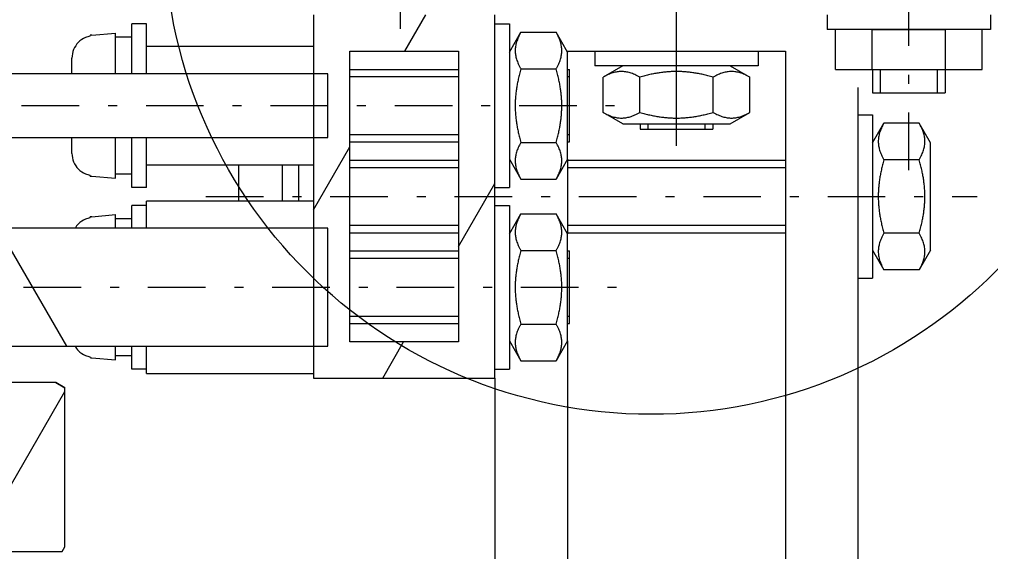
# Model space of a CAD drawing. Header units: millimetres. Extents: x 651 to 8859, y -354 to 894.
# Drawn here: x 2398.88 to 2409.58, y 99.17 to 105.03 of the extents above; entities that cross this region are included whole.
import ezdxf
from ezdxf import colors
from ezdxf.entities.mleader import LeaderData, LeaderLine
from ezdxf.math import Vec2, Vec3

# ---------------------------------------------------------------- set-up
doc = ezdxf.new("R2010")
doc.units = ezdxf.units.MM
doc.linetypes.add('CENTER2', pattern=[28.575, 19.05, -3.175, 3.175, -3.175])
doc.linetypes.add('DASHDOT2', pattern=[12.7, 6.35, -3.175, 0, -3.175])
doc.layers.get('0').update_dxf_attribs({"lineweight": 18})
for name, color, linetype, lineweight in [('cienka', 7, 'Continuous', 9), ('Kreskowanie (ISO)', 7, 'Continuous', 9), ('Widoczne (ISO)', 7, 'Continuous', 18), ('Widoczne wąskie (ISO)', 7, 'Continuous', 9)]:
    doc.layers.add(name, color=color, linetype=linetype, lineweight=lineweight)
doc.styles.get("Standard").update_dxf_attribs({"font": 'tahoma.ttf'})

# ---------------------------------------------------------------- blocks, each defined once
blk = doc.blocks.new('*U139')
at = {"layer": 'Widoczne wąskie (ISO)', "color": 0, "linetype": 'DASHDOT2', "ltscale": 0.1, "transparency": 16777216}
blk.add_line((0, -3.58), (0, 2.123), dxfattribs=at)
blk = doc.blocks.new('*U140')
at = {"layer": 'Widoczne wąskie (ISO)', "color": 0, "linetype": 'DASHDOT2', "ltscale": 0.1, "transparency": 16777216}
blk.add_line((0, -2.421), (0, 1.26), dxfattribs=at)
blk = doc.blocks.new('*U144')
at = {"layer": 'Widoczne wąskie (ISO)', "color": 0, "linetype": 'DASHDOT2', "ltscale": 0.1, "transparency": 16777216}
blk.add_line((-5.611, 0), (2.885, 0), dxfattribs=at)
blk = doc.blocks.new('*U145')
at = {"layer": 'Widoczne wąskie (ISO)', "color": 0, "linetype": 'DASHDOT2', "ltscale": 0.1, "transparency": 16777216}
blk.add_line((-6.499, 0), (0.165, 0), dxfattribs=at)
blk = doc.blocks.new('*U146')
at = {"layer": 'Widoczne wąskie (ISO)', "color": 0, "linetype": 'DASHDOT2', "ltscale": 0.1, "transparency": 16777216}
blk.add_line((-6.499, 0), (0.165, 0), dxfattribs=at)
blk = doc.blocks.new('*U150')
at = {"layer": 'Widoczne wąskie (ISO)', "color": 0, "linetype": 'CENTER2', "ltscale": 0.1, "transparency": 16777216}
blk.add_line((0, -2.421), (0, 1.26), dxfattribs=at)
blk = doc.blocks.new('_Dot')
at = {"color": 0, "linetype": 'ByBlock', "lineweight": -2}
blk.add_line((-0.5, 0), (-1, 0), dxfattribs=at)
at = {"color": 0, "linetype": 'ByBlock', "const_width": 0.5}
blk.add_lwpolyline([(-0.25, 0, 1), (0.25, 0, 1)], format="xyb", close=True, dxfattribs=at)

msp = doc.modelspace()

# ---------------------------------------------------------------- hatches: boundary and pattern name
at = {"layer": 'Kreskowanie (ISO)'}
h = msp.add_hatch(dxfattribs=at)
h.set_pattern_fill('ANSI31', color=256, scale=0.5, angle=14.99998, style=0)
h.paths.add_polyline_path([(2402.115, 101.081), (2404.115, 101.081), (2404.115, 105.081), (2402.115, 105.081), (2402.115, 104.431), (2402.115, 104.397), (2402.115, 104.081), (2402.115, 103.764), (2402.115, 103.731), (2402.115, 102.731), (2402.115, 102.481), (2402.115, 102.397), (2402.115, 102.081), (2402.115, 101.764), (2402.115, 101.681), (2402.115, 101.431)])
h.paths.add_polyline_path([(2402.515, 104.681), (2403.715, 104.681), (2403.715, 101.481), (2402.515, 101.481)], flags=0)
h = msp.add_hatch(dxfattribs=at)
h.set_pattern_fill('ANSI31', color=256, scale=25.4, angle=90.0002, style=0)
h.set_pattern_definition([(135.0002, (1761.6154, -521.0996), (-2.245056, -2.245072), [])])
h.paths.add_polyline_path([(2402.275, 103.731), (2402.275, 103.764), (2402.275, 103.831), (2402.275, 104.331), (2402.275, 104.397), (2402.275, 104.431), (2402.115, 104.431), (2398.475, 104.431), (2398.475, 103.731), (2402.115, 103.731)])
h = msp.add_hatch(dxfattribs=at)
h.set_pattern_fill('ANSI31', color=256, scale=25.4, angle=75.0002, style=0)
h.set_pattern_definition([(120.00018, (1761.6154, -521.0996), (-2.749626, -1.587508), [])])
h.paths.add_polyline_path([(2402.275, 101.431), (2402.275, 101.531), (2402.275, 101.681), (2402.275, 101.764), (2402.275, 102.397), (2402.275, 102.481), (2402.275, 102.631), (2402.275, 102.731), (2402.115, 102.731), (2398.775, 102.731), (2398.775, 102.721), (2398.775, 102.395), (2398.775, 101.431), (2402.115, 101.431)])
h = msp.add_hatch(dxfattribs=at)
h.set_pattern_fill('ANSI31', color=256, scale=25.4, angle=15, style=0)
h.set_pattern_definition([(59.99998, (1761.6154, -521.0996), (-2.74963, 1.587501), [])])
h.paths.add_polyline_path([(2399.276, 101.031), (2397.776, 101.031), (2397.676, 100.973), (2397.676, 99.171), (2399.347, 99.171), (2399.376, 99.221), (2399.376, 100.973)])

# ---------------------------------------------------------------- linework, layer by layer
at = {"layer": 'Widoczne (ISO)'}
for p, q in [((2402.115, 105.081), (2402.115, 101.081)), ((2404.115, 101.081), (2404.115, 105.081)), ((2407.775, 105.081), (2407.775, 104.921)), ((2409.575, 105.081), (2409.575, 104.921)), ((2400.115, 104.431), (2400.115, 104.981)), ((2400.275, 104.981), (2400.115, 104.981)), ((2400.275, 104.731), (2400.275, 104.981)), ((2404.115, 104.981), (2404.275, 104.981)), ((2404.275, 104.981), (2404.275, 103.181)), ((2399.655, 104.846), (2399.655, 104.855)), ((2399.674, 104.858), (2399.935, 104.881)), ((2399.935, 104.431), (2399.935, 104.881)), ((2404.275, 104.671), (2404.401, 104.889)), ((2404.401, 104.889), (2404.789, 104.889)), ((2404.915, 104.67), (2404.789, 104.889)), ((2409.575, 104.921), (2407.775, 104.921)), ((2407.867, 104.481), (2407.867, 104.921)), ((2409.484, 104.921), (2407.867, 104.921)), ((2408.271, 104.481), (2408.271, 104.921)), ((2408.271, 104.921), (2409.08, 104.921)), ((2409.08, 104.481), (2409.08, 104.921)), ((2409.484, 104.481), (2409.484, 104.921)), ((2400.115, 104.836), (2399.935, 104.836)), ((2400.275, 104.431), (2400.275, 104.731)), ((2402.115, 104.731), (2400.275, 104.731)), ((2402.515, 104.681), (2403.715, 104.681)), ((2402.515, 101.481), (2402.515, 104.681)), ((2403.715, 104.681), (2403.715, 101.481)), ((2404.275, 104.671), (2404.275, 103.491)), ((2404.915, 104.681), (2404.915, 104.671)), ((2404.915, 104.681), (2407.315, 104.681)), ((2404.915, 103.491), (2404.915, 104.671)), ((2404.915, 103.491), (2404.915, 104.671)), ((2404.915, 103.49), (2404.915, 104.67)), ((2405.215, 104.681), (2405.215, 104.521)), ((2407.015, 104.681), (2407.015, 104.521)), ((2407.315, 104.681), (2407.315, 91.721)), ((2399.455, 104.431), (2399.455, 104.605)), ((2402.275, 104.431), (2398.475, 104.431)), ((2402.275, 103.731), (2402.275, 104.431)), ((2402.515, 104.481), (2403.715, 104.481)), ((2404.401, 104.485), (2404.789, 104.485)), ((2404.915, 104.481), (2404.935, 104.481)), ((2404.935, 103.681), (2404.935, 104.481)), ((2407.015, 104.521), (2405.215, 104.521)), ((2405.525, 104.521), (2405.307, 104.395)), ((2406.705, 104.521), (2406.923, 104.395)), ((2407.867, 104.481), (2408.271, 104.481)), ((2408.271, 104.481), (2409.08, 104.481)), ((2408.275, 104.481), (2408.275, 104.221)), ((2409.075, 104.481), (2409.075, 104.221)), ((2409.075, 104.481), (2409.075, 104.461)), ((2409.08, 104.481), (2409.484, 104.481)), ((2405.307, 104.007), (2405.307, 104.395)), ((2405.711, 104.007), (2405.711, 104.395)), ((2406.519, 104.007), (2406.519, 104.395)), ((2406.923, 104.007), (2406.923, 104.395)), ((2408.115, 91.321), (2408.115, 104.281)), ((2408.275, 104.221), (2409.075, 104.221)), ((2405.525, 103.881), (2405.307, 104.007)), ((2406.705, 103.881), (2406.923, 104.007)), ((2408.115, 103.981), (2408.275, 103.981)), ((2408.275, 103.981), (2408.275, 102.181)), ((2408.275, 103.671), (2408.401, 103.889)), ((2408.789, 103.889), (2408.401, 103.889)), ((2408.915, 103.671), (2408.789, 103.889)), ((2405.525, 103.881), (2406.705, 103.881)), ((2405.715, 103.881), (2405.715, 103.821)), ((2405.715, 103.821), (2406.515, 103.821)), ((2406.515, 103.881), (2406.515, 103.821)), ((2398.475, 103.731), (2402.275, 103.731)), ((2399.455, 103.556), (2399.455, 103.731)), ((2399.935, 103.281), (2399.935, 103.731)), ((2400.115, 103.181), (2400.115, 103.731)), ((2400.275, 103.431), (2400.275, 103.731)), ((2402.515, 103.681), (2403.715, 103.681)), ((2404.401, 103.676), (2404.789, 103.676)), ((2404.915, 103.681), (2404.935, 103.681)), ((2408.915, 102.491), (2408.915, 103.671)), ((2402.515, 103.481), (2403.715, 103.481)), ((2404.275, 103.491), (2404.401, 103.272)), ((2404.915, 103.49), (2404.789, 103.272)), ((2404.915, 103.491), (2404.915, 102.671)), ((2404.915, 103.481), (2407.315, 103.481)), ((2408.789, 103.485), (2408.401, 103.485)), ((2400.275, 103.431), (2402.115, 103.431)), ((2400.275, 103.181), (2400.275, 103.431)), ((2401.295, 103.031), (2401.295, 103.431)), ((2401.775, 103.031), (2401.775, 103.431)), ((2401.955, 103.031), (2401.955, 103.431)), ((2399.655, 103.306), (2399.655, 103.315)), ((2399.674, 103.303), (2399.935, 103.281)), ((2400.115, 103.326), (2399.935, 103.326)), ((2404.401, 103.272), (2404.789, 103.272)), ((2400.275, 103.181), (2400.115, 103.181)), ((2404.115, 103.181), (2404.275, 103.181)), ((2400.115, 102.731), (2400.115, 102.981)), ((2400.275, 102.981), (2400.115, 102.981)), ((2400.275, 102.731), (2400.275, 103.031)), ((2402.115, 103.031), (2400.275, 103.031)), ((2404.115, 102.981), (2404.275, 102.981)), ((2404.275, 102.981), (2404.275, 101.181)), ((2399.655, 102.846), (2399.655, 102.855)), ((2399.674, 102.858), (2399.935, 102.881)), ((2399.935, 102.731), (2399.935, 102.881)), ((2400.115, 102.836), (2399.935, 102.836)), ((2404.275, 102.671), (2404.401, 102.889)), ((2404.401, 102.889), (2404.789, 102.889)), ((2404.915, 102.67), (2404.789, 102.889)), ((2402.275, 102.731), (2398.775, 102.731)), ((2402.275, 101.431), (2402.275, 102.731)), ((2402.515, 102.681), (2403.715, 102.681)), ((2404.275, 102.671), (2404.275, 101.491)), ((2404.915, 102.681), (2407.315, 102.681)), ((2404.915, 101.491), (2404.915, 102.671)), ((2404.915, 101.49), (2404.915, 102.67)), ((2408.789, 102.676), (2408.401, 102.676)), ((2402.515, 102.481), (2403.715, 102.481)), ((2404.401, 102.485), (2404.789, 102.485)), ((2404.915, 102.481), (2404.935, 102.481)), ((2404.935, 101.681), (2404.935, 102.481)), ((2408.275, 102.491), (2408.401, 102.272)), ((2408.915, 102.491), (2408.789, 102.272)), ((2408.115, 102.181), (2408.275, 102.181)), ((2408.789, 102.272), (2408.401, 102.272)), ((2402.515, 101.681), (2403.715, 101.681)), ((2404.401, 101.676), (2404.789, 101.676)), ((2404.915, 101.681), (2404.935, 101.681)), ((2398.775, 101.431), (2402.275, 101.431)), ((2399.935, 101.281), (2399.935, 101.431)), ((2400.115, 101.181), (2400.115, 101.431)), ((2400.275, 101.131), (2400.275, 101.431)), ((2403.715, 101.481), (2402.515, 101.481)), ((2404.275, 101.491), (2404.401, 101.272)), ((2404.915, 101.49), (2404.789, 101.272)), ((2404.915, 101.491), (2404.915, 94.299)), ((2400.115, 101.326), (2399.935, 101.326)), ((2399.655, 101.306), (2399.655, 101.315)), ((2399.674, 101.303), (2399.935, 101.281)), ((2404.401, 101.272), (2404.789, 101.272)), ((2400.275, 101.181), (2400.115, 101.181)), ((2400.275, 101.131), (2402.115, 101.131)), ((2404.115, 101.181), (2404.275, 101.181)), ((2399.276, 101.031), (2397.776, 101.031)), ((2399.376, 100.973), (2399.276, 101.031)), ((2399.276, 101.031), (2399.376, 100.973)), ((2402.115, 101.081), (2404.115, 101.081)), ((2404.115, 101.081), (2404.115, 94.709)), ((2399.376, 99.221), (2399.376, 100.973)), ((2399.376, 99.221), (2399.376, 100.973)), ((2399.347, 99.171), (2399.376, 99.221)), ((2399.347, 99.171), (2399.376, 99.221)), ((2397.676, 99.171), (2399.347, 99.171))]:
    msp.add_line(p, q, dxfattribs=at)
for centre, start, end in [((2399.695, 104.619), 95, 99.5941), ((2399.695, 103.543), 260.4059, 265), ((2399.695, 102.619), 95, 99.5941), ((2399.695, 101.543), 260.4059, 265)]:
    msp.add_arc(centre, 0.24, start, end, dxfattribs=at)
for points in [[(2404.401, 104.889), (2404.285, 104.687), (2404.401, 104.485)], [(2404.789, 104.485), (2404.906, 104.687), (2404.789, 104.889)], [(2404.401, 104.485), (2404.284, 104.081), (2404.401, 103.676)], [(2404.789, 103.676), (2404.906, 104.08), (2404.789, 104.485)], [(2405.711, 104.395), (2405.509, 104.511), (2405.307, 104.395)], [(2406.519, 104.395), (2406.115, 104.511), (2405.711, 104.395)], [(2406.923, 104.395), (2406.721, 104.511), (2406.519, 104.395)], [(2405.307, 104.007), (2405.509, 103.89), (2405.711, 104.007)], [(2405.711, 104.007), (2406.115, 103.89), (2406.519, 104.007)], [(2406.519, 104.007), (2406.721, 103.89), (2406.923, 104.007)], [(2408.401, 103.889), (2408.284, 103.687), (2408.401, 103.485)], [(2408.789, 103.485), (2408.906, 103.687), (2408.789, 103.889)], [(2404.401, 103.676), (2404.284, 103.474), (2404.401, 103.272)], [(2404.789, 103.272), (2404.906, 103.474), (2404.789, 103.676)], [(2408.401, 103.485), (2408.284, 103.081), (2408.401, 102.676)], [(2408.789, 102.676), (2408.906, 103.081), (2408.789, 103.485)], [(2404.401, 102.889), (2404.285, 102.687), (2404.401, 102.485)], [(2404.789, 102.485), (2404.906, 102.687), (2404.789, 102.889)], [(2408.401, 102.676), (2408.284, 102.474), (2408.401, 102.272)], [(2408.789, 102.272), (2408.906, 102.474), (2408.789, 102.676)], [(2404.401, 102.485), (2404.284, 102.081), (2404.401, 101.676)], [(2404.789, 101.676), (2404.906, 102.08), (2404.789, 102.485)], [(2404.401, 101.676), (2404.284, 101.474), (2404.401, 101.272)], [(2404.789, 101.272), (2404.906, 101.474), (2404.789, 101.676)]]:
    msp.add_rational_spline(points, [1, 1.15470053838, 1], degree=2, dxfattribs=at)
for points, knots in [([(2399.655, 104.846), (2399.637, 104.843), (2399.62, 104.838), (2399.577, 104.82), (2399.547, 104.8), (2399.505, 104.757), (2399.485, 104.727), (2399.462, 104.672), (2399.455, 104.636), (2399.455, 104.605)], [0.0190356, 0.0190356, 0.0190356, 0.0190356, 0.0442088, 0.0442088, 0.0886907, 0.0886907, 0.1336484, 0.1336484, 0.1793729, 0.1793729, 0.1793729, 0.1793729]), ([(2399.455, 103.556), (2399.455, 103.526), (2399.462, 103.49), (2399.485, 103.434), (2399.505, 103.404), (2399.547, 103.361), (2399.577, 103.342), (2399.62, 103.324), (2399.637, 103.318), (2399.655, 103.315)], [0.5426169, 0.5426169, 0.5426169, 0.5426169, 0.5883414, 0.5883414, 0.6332991, 0.6332991, 0.677781, 0.677781, 0.7029542, 0.7029542, 0.7029542, 0.7029542]), ([(2399.655, 102.846), (2399.637, 102.843), (2399.62, 102.838), (2399.577, 102.82), (2399.547, 102.8), (2399.513, 102.765), (2399.5, 102.748), (2399.489, 102.73)], [0.01903559, 0.01903559, 0.01903559, 0.01903559, 0.0442088, 0.0442088, 0.08869067, 0.08869067, 0.11723084, 0.11723084, 0.11723084, 0.11723084]), ([(2399.489, 101.431), (2399.5, 101.413), (2399.513, 101.396), (2399.547, 101.361), (2399.577, 101.342), (2399.62, 101.324), (2399.637, 101.318), (2399.655, 101.315)], [0.60475897, 0.60475897, 0.60475897, 0.60475897, 0.63329914, 0.63329914, 0.67778101, 0.67778101, 0.70295422, 0.70295422, 0.70295422, 0.70295422])]:
    msp.add_open_spline(points, degree=3, knots=knots, dxfattribs=at)
at = {"layer": 'Widoczne wąskie (ISO)'}
for p, q in [((2408.359, 104.481), (2408.359, 104.221)), ((2408.992, 104.221), (2408.992, 104.481)), ((2403.715, 104.397), (2402.515, 104.397)), ((2404.935, 104.397), (2404.915, 104.397)), ((2405.799, 103.881), (2405.799, 103.821)), ((2406.431, 103.821), (2406.431, 103.881)), ((2402.515, 103.764), (2403.715, 103.764)), ((2404.915, 103.764), (2404.935, 103.764)), ((2403.715, 103.397), (2402.515, 103.397)), ((2407.315, 103.397), (2404.915, 103.397)), ((2402.515, 102.764), (2403.715, 102.764)), ((2404.915, 102.764), (2407.315, 102.764)), ((2403.715, 102.397), (2402.515, 102.397)), ((2404.935, 102.397), (2404.915, 102.397)), ((2402.515, 101.764), (2403.715, 101.764)), ((2404.915, 101.764), (2404.935, 101.764))]:
    msp.add_line(p, q, dxfattribs=at)
msp.add_circle((2405.835, 106.047), 5.365, dxfattribs=at)

# ---------------------------------------------------------------- block references
at = {"layer": 'Widoczne wąskie (ISO)', "linetype": 'DASHDOT2', "ltscale": 0.1}
for name, p in [('*U139', (2408.675, 106.949)), ('*U140', (2403.075, 107.349)), ('*U146', (2405.4, 104.081)), ('*U144', (2406.542, 103.081)), ('*U145', (2405.421, 102.081))]:
    msp.add_blockref(name, p, dxfattribs=at)
at = {"layer": 'Widoczne wąskie (ISO)', "linetype": 'CENTER2', "ltscale": 0.1}
msp.add_blockref('*U150', (2406.115, 106.059), dxfattribs=at)

# ---------------------------------------------------------------- leaders
at = {"layer": 'cienka'}
ml = msp.add_multileader_mtext('Standard', dxfattribs=at)
ml.set_content('34', color=256)
ml.set_leader_properties()
ml.set_arrow_properties(name='DOT')
ml.build(insert=Vec2(0, 0))
ml.multileader.update_dxf_attribs({"has_dogleg": 0, "text_left_attachment_type": 5, "text_right_attachment_type": 6, "text_top_attachment_type": 10, "dogleg_length": 0, "arrow_head_size": 1})
ctx = ml.context
ctx.base_point, ctx.char_height, ctx.arrow_head_size, ctx.landing_gap_size, ctx.plane_origin = Vec3(2452.526, 101.114), 5, 1, 0, Vec3(2454.027, 73.511)
ctx.left_attachment, ctx.right_attachment, ctx.bottom_attachment = 5, 6, 10
notes = []
notes.append((ctx, [(1, (1, 1, 0), (2452.526, 101.114), (1, 0), 0, [(0, [(2396.985, 82.593)], 0, [])])]))
ctx.mtext.insert, ctx.mtext.flow_direction = Vec3(2452.526, 107.218), 5
for ctx, leaders in notes:
    for number, flags, end, landing, length, lines in leaders:
        leader = LeaderData()
        leader.index, (leader.has_last_leader_line, leader.has_dogleg_vector, leader.attachment_direction) = number, flags
        leader.last_leader_point, leader.dogleg_vector, leader.dogleg_length = Vec3(end), Vec3(landing), length
        for number, points, colour, breaks in lines:
            line = LeaderLine()
            line.index, line.vertices, line.color, line.breaks = number, Vec3.list(points), colors.encode_raw_color(colour), breaks
            leader.lines.append(line)
        ctx.leaders.append(leader)

doc.saveas('drawing.dxf')
